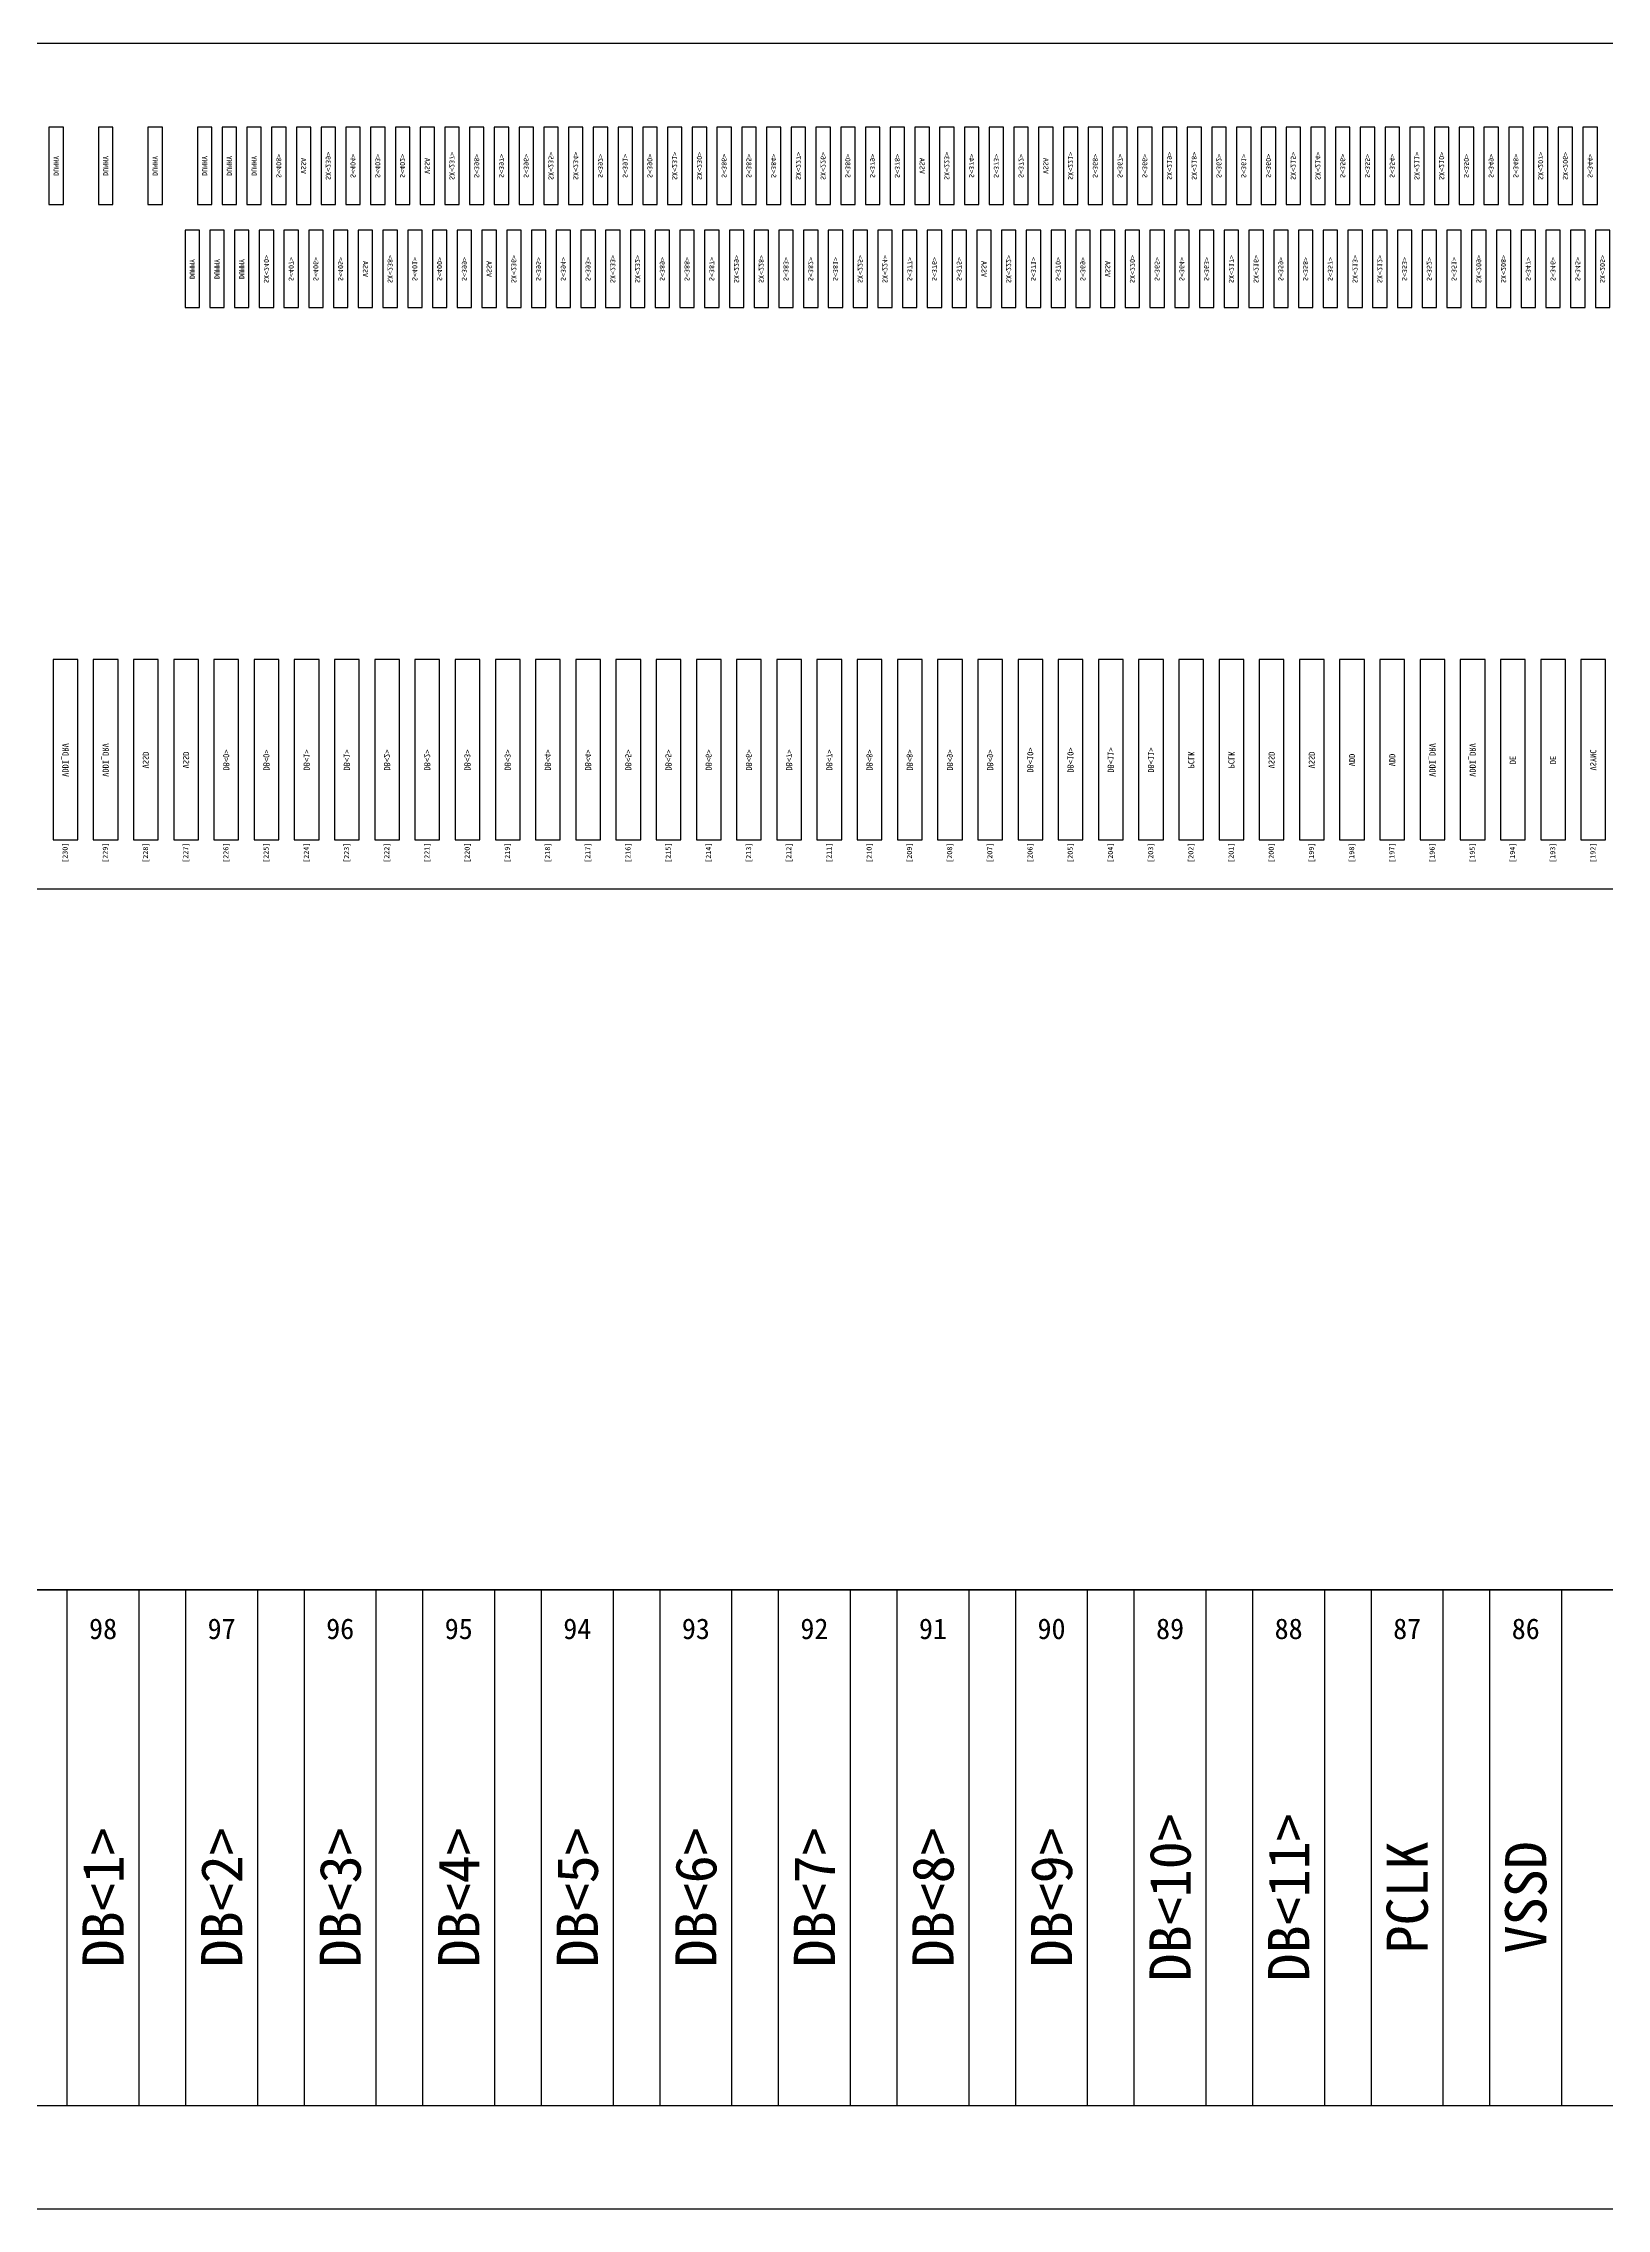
# Model space of a CAD drawing. Header units: millimetres. Extents: x 7349 to 7879, y -734 to -358.
# Drawn here: x 7454.141 to 7455.657, y -525.981 to -523.881 of the extents above; entities that cross this region are included whole.
import ezdxf
from ezdxf.enums import TextEntityAlignment as Align

# ---------------------------------------------------------------- set-up
doc = ezdxf.new("R2010")
doc.units = ezdxf.units.MM
doc.layers.add('FPC', color=42, linetype='Continuous')
doc.layers.add('标 注', color=3, linetype='Continuous')

# ---------------------------------------------------------------- blocks, each defined once
blk = doc.blocks.new('LCD')
at = {"color": 6}
blk.add_line((7370.5424, -538.5852), (7424.3824, -538.5852), dxfattribs=at)
for points in [[(7384.9624, -537.3052), (7409.9624, -537.3052), (7409.9624, -536.4852), (7384.9624, -536.4852)], [(7400.9174, -536.6415), (7400.9314, -536.6415), (7400.9314, -536.5665), (7400.9174, -536.5665)], [(7400.9174, -536.6415), (7400.9314, -536.6415), (7400.9314, -536.5665), (7400.9174, -536.5665)], [(7400.9654, -536.6415), (7400.9794, -536.6415), (7400.9794, -536.5665), (7400.9654, -536.5665)], [(7400.9654, -536.6415), (7400.9794, -536.6415), (7400.9794, -536.5665), (7400.9654, -536.5665)], [(7401.0134, -536.6415), (7401.0274, -536.6415), (7401.0274, -536.5665), (7401.0134, -536.5665)], [(7401.0134, -536.6415), (7401.0274, -536.6415), (7401.0274, -536.5665), (7401.0134, -536.5665)], [(7401.0614, -536.6415), (7401.0754, -536.6415), (7401.0754, -536.5665), (7401.0614, -536.5665)], [(7401.0614, -536.6415), (7401.0754, -536.6415), (7401.0754, -536.5665), (7401.0614, -536.5665)], [(7401.0854, -536.6415), (7401.0994, -536.6415), (7401.0994, -536.5665), (7401.0854, -536.5665)], [(7401.0854, -536.6415), (7401.0994, -536.6415), (7401.0994, -536.5665), (7401.0854, -536.5665)], [(7401.1094, -536.6415), (7401.1234, -536.6415), (7401.1234, -536.5665), (7401.1094, -536.5665)], [(7401.1094, -536.6415), (7401.1234, -536.6415), (7401.1234, -536.5665), (7401.1094, -536.5665)], [(7401.1334, -536.6415), (7401.1474, -536.6415), (7401.1474, -536.5665), (7401.1334, -536.5665)], [(7401.1334, -536.6415), (7401.1474, -536.6415), (7401.1474, -536.5665), (7401.1334, -536.5665)], [(7401.1574, -536.6415), (7401.1714, -536.6415), (7401.1714, -536.5665), (7401.1574, -536.5665)], [(7401.1574, -536.6415), (7401.1714, -536.6415), (7401.1714, -536.5665), (7401.1574, -536.5665)], [(7401.1814, -536.6415), (7401.1954, -536.6415), (7401.1954, -536.5665), (7401.1814, -536.5665)], [(7401.1814, -536.6415), (7401.1954, -536.6415), (7401.1954, -536.5665), (7401.1814, -536.5665)], [(7401.2054, -536.6415), (7401.2194, -536.6415), (7401.2194, -536.5665), (7401.2054, -536.5665)], [(7401.2054, -536.6415), (7401.2194, -536.6415), (7401.2194, -536.5665), (7401.2054, -536.5665)], [(7401.2294, -536.6415), (7401.2434, -536.6415), (7401.2434, -536.5665), (7401.2294, -536.5665)], [(7401.2294, -536.6415), (7401.2434, -536.6415), (7401.2434, -536.5665), (7401.2294, -536.5665)], [(7401.2534, -536.6415), (7401.2674, -536.6415), (7401.2674, -536.5665), (7401.2534, -536.5665)], [(7401.2534, -536.6415), (7401.2674, -536.6415), (7401.2674, -536.5665), (7401.2534, -536.5665)], [(7401.2774, -536.6415), (7401.2914, -536.6415), (7401.2914, -536.5665), (7401.2774, -536.5665)], [(7401.2774, -536.6415), (7401.2914, -536.6415), (7401.2914, -536.5665), (7401.2774, -536.5665)], [(7401.3014, -536.6415), (7401.3154, -536.6415), (7401.3154, -536.5665), (7401.3014, -536.5665)], [(7401.3014, -536.6415), (7401.3154, -536.6415), (7401.3154, -536.5665), (7401.3014, -536.5665)], [(7401.3254, -536.6415), (7401.3394, -536.6415), (7401.3394, -536.5665), (7401.3254, -536.5665)], [(7401.3254, -536.6415), (7401.3394, -536.6415), (7401.3394, -536.5665), (7401.3254, -536.5665)], [(7401.3494, -536.6415), (7401.3634, -536.6415), (7401.3634, -536.5665), (7401.3494, -536.5665)], [(7401.3494, -536.6415), (7401.3634, -536.6415), (7401.3634, -536.5665), (7401.3494, -536.5665)], [(7401.3734, -536.6415), (7401.3874, -536.6415), (7401.3874, -536.5665), (7401.3734, -536.5665)], [(7401.3734, -536.6415), (7401.3874, -536.6415), (7401.3874, -536.5665), (7401.3734, -536.5665)], [(7401.3974, -536.6415), (7401.4114, -536.6415), (7401.4114, -536.5665), (7401.3974, -536.5665)], [(7401.3974, -536.6415), (7401.4114, -536.6415), (7401.4114, -536.5665), (7401.3974, -536.5665)], [(7401.4214, -536.6415), (7401.4354, -536.6415), (7401.4354, -536.5665), (7401.4214, -536.5665)], [(7401.4214, -536.6415), (7401.4354, -536.6415), (7401.4354, -536.5665), (7401.4214, -536.5665)], [(7401.4454, -536.6415), (7401.4594, -536.6415), (7401.4594, -536.5665), (7401.4454, -536.5665)], [(7401.4454, -536.6415), (7401.4594, -536.6415), (7401.4594, -536.5665), (7401.4454, -536.5665)], [(7401.4694, -536.6415), (7401.4834, -536.6415), (7401.4834, -536.5665), (7401.4694, -536.5665)], [(7401.4694, -536.6415), (7401.4834, -536.6415), (7401.4834, -536.5665), (7401.4694, -536.5665)], [(7401.4934, -536.6415), (7401.5074, -536.6415), (7401.5074, -536.5665), (7401.4934, -536.5665)], [(7401.4934, -536.6415), (7401.5074, -536.6415), (7401.5074, -536.5665), (7401.4934, -536.5665)], [(7401.5174, -536.6415), (7401.5314, -536.6415), (7401.5314, -536.5665), (7401.5174, -536.5665)], [(7401.5174, -536.6415), (7401.5314, -536.6415), (7401.5314, -536.5665), (7401.5174, -536.5665)], [(7401.5414, -536.6415), (7401.5554, -536.6415), (7401.5554, -536.5665), (7401.5414, -536.5665)], [(7401.5414, -536.6415), (7401.5554, -536.6415), (7401.5554, -536.5665), (7401.5414, -536.5665)], [(7401.5654, -536.6415), (7401.5794, -536.6415), (7401.5794, -536.5665), (7401.5654, -536.5665)], [(7401.5654, -536.6415), (7401.5794, -536.6415), (7401.5794, -536.5665), (7401.5654, -536.5665)], [(7401.5894, -536.6415), (7401.6034, -536.6415), (7401.6034, -536.5665), (7401.5894, -536.5665)], [(7401.5894, -536.6415), (7401.6034, -536.6415), (7401.6034, -536.5665), (7401.5894, -536.5665)], [(7401.6134, -536.6415), (7401.6274, -536.6415), (7401.6274, -536.5665), (7401.6134, -536.5665)], [(7401.6134, -536.6415), (7401.6274, -536.6415), (7401.6274, -536.5665), (7401.6134, -536.5665)], [(7401.6374, -536.6415), (7401.6514, -536.6415), (7401.6514, -536.5665), (7401.6374, -536.5665)], [(7401.6374, -536.6415), (7401.6514, -536.6415), (7401.6514, -536.5665), (7401.6374, -536.5665)], [(7401.6614, -536.6415), (7401.6754, -536.6415), (7401.6754, -536.5665), (7401.6614, -536.5665)], [(7401.6614, -536.6415), (7401.6754, -536.6415), (7401.6754, -536.5665), (7401.6614, -536.5665)], [(7401.6854, -536.6415), (7401.6994, -536.6415), (7401.6994, -536.5665), (7401.6854, -536.5665)], [(7401.6854, -536.6415), (7401.6994, -536.6415), (7401.6994, -536.5665), (7401.6854, -536.5665)], [(7401.7094, -536.6415), (7401.7234, -536.6415), (7401.7234, -536.5665), (7401.7094, -536.5665)], [(7401.7094, -536.6415), (7401.7234, -536.6415), (7401.7234, -536.5665), (7401.7094, -536.5665)], [(7401.7334, -536.6415), (7401.7474, -536.6415), (7401.7474, -536.5665), (7401.7334, -536.5665)], [(7401.7334, -536.6415), (7401.7474, -536.6415), (7401.7474, -536.5665), (7401.7334, -536.5665)], [(7401.7574, -536.6415), (7401.7714, -536.6415), (7401.7714, -536.5665), (7401.7574, -536.5665)], [(7401.7574, -536.6415), (7401.7714, -536.6415), (7401.7714, -536.5665), (7401.7574, -536.5665)], [(7401.7814, -536.6415), (7401.7954, -536.6415), (7401.7954, -536.5665), (7401.7814, -536.5665)], [(7401.7814, -536.6415), (7401.7954, -536.6415), (7401.7954, -536.5665), (7401.7814, -536.5665)], [(7401.8054, -536.6415), (7401.8194, -536.6415), (7401.8194, -536.5665), (7401.8054, -536.5665)], [(7401.8054, -536.6415), (7401.8194, -536.6415), (7401.8194, -536.5665), (7401.8054, -536.5665)], [(7401.8294, -536.6415), (7401.8434, -536.6415), (7401.8434, -536.5665), (7401.8294, -536.5665)], [(7401.8294, -536.6415), (7401.8434, -536.6415), (7401.8434, -536.5665), (7401.8294, -536.5665)], [(7401.8534, -536.6415), (7401.8674, -536.6415), (7401.8674, -536.5665), (7401.8534, -536.5665)], [(7401.8534, -536.6415), (7401.8674, -536.6415), (7401.8674, -536.5665), (7401.8534, -536.5665)], [(7401.8774, -536.6415), (7401.8914, -536.6415), (7401.8914, -536.5665), (7401.8774, -536.5665)], [(7401.8774, -536.6415), (7401.8914, -536.6415), (7401.8914, -536.5665), (7401.8774, -536.5665)], [(7401.9014, -536.6415), (7401.9154, -536.6415), (7401.9154, -536.5665), (7401.9014, -536.5665)], [(7401.9014, -536.6415), (7401.9154, -536.6415), (7401.9154, -536.5665), (7401.9014, -536.5665)], [(7401.9254, -536.6415), (7401.9394, -536.6415), (7401.9394, -536.5665), (7401.9254, -536.5665)], [(7401.9254, -536.6415), (7401.9394, -536.6415), (7401.9394, -536.5665), (7401.9254, -536.5665)], [(7401.9494, -536.6415), (7401.9634, -536.6415), (7401.9634, -536.5665), (7401.9494, -536.5665)], [(7401.9494, -536.6415), (7401.9634, -536.6415), (7401.9634, -536.5665), (7401.9494, -536.5665)], [(7401.9734, -536.6415), (7401.9874, -536.6415), (7401.9874, -536.5665), (7401.9734, -536.5665)], [(7401.9734, -536.6415), (7401.9874, -536.6415), (7401.9874, -536.5665), (7401.9734, -536.5665)], [(7401.9974, -536.6415), (7402.0114, -536.6415), (7402.0114, -536.5665), (7401.9974, -536.5665)], [(7401.9974, -536.6415), (7402.0114, -536.6415), (7402.0114, -536.5665), (7401.9974, -536.5665)], [(7402.0214, -536.6415), (7402.0354, -536.6415), (7402.0354, -536.5665), (7402.0214, -536.5665)], [(7402.0214, -536.6415), (7402.0354, -536.6415), (7402.0354, -536.5665), (7402.0214, -536.5665)], [(7402.0454, -536.6415), (7402.0594, -536.6415), (7402.0594, -536.5665), (7402.0454, -536.5665)], [(7402.0454, -536.6415), (7402.0594, -536.6415), (7402.0594, -536.5665), (7402.0454, -536.5665)], [(7402.0694, -536.6415), (7402.0834, -536.6415), (7402.0834, -536.5665), (7402.0694, -536.5665)], [(7402.0694, -536.6415), (7402.0834, -536.6415), (7402.0834, -536.5665), (7402.0694, -536.5665)], [(7402.0934, -536.6415), (7402.1074, -536.6415), (7402.1074, -536.5665), (7402.0934, -536.5665)], [(7402.0934, -536.6415), (7402.1074, -536.6415), (7402.1074, -536.5665), (7402.0934, -536.5665)], [(7402.1174, -536.6415), (7402.1314, -536.6415), (7402.1314, -536.5665), (7402.1174, -536.5665)], [(7402.1174, -536.6415), (7402.1314, -536.6415), (7402.1314, -536.5665), (7402.1174, -536.5665)], [(7402.1414, -536.6415), (7402.1554, -536.6415), (7402.1554, -536.5665), (7402.1414, -536.5665)], [(7402.1414, -536.6415), (7402.1554, -536.6415), (7402.1554, -536.5665), (7402.1414, -536.5665)], [(7402.1654, -536.6415), (7402.1794, -536.6415), (7402.1794, -536.5665), (7402.1654, -536.5665)], [(7402.1654, -536.6415), (7402.1794, -536.6415), (7402.1794, -536.5665), (7402.1654, -536.5665)], [(7402.1894, -536.6415), (7402.2034, -536.6415), (7402.2034, -536.5665), (7402.1894, -536.5665)], [(7402.1894, -536.6415), (7402.2034, -536.6415), (7402.2034, -536.5665), (7402.1894, -536.5665)], [(7402.2134, -536.6415), (7402.2274, -536.6415), (7402.2274, -536.5665), (7402.2134, -536.5665)], [(7402.2134, -536.6415), (7402.2274, -536.6415), (7402.2274, -536.5665), (7402.2134, -536.5665)], [(7402.2374, -536.6415), (7402.2514, -536.6415), (7402.2514, -536.5665), (7402.2374, -536.5665)], [(7402.2374, -536.6415), (7402.2514, -536.6415), (7402.2514, -536.5665), (7402.2374, -536.5665)], [(7402.2614, -536.6415), (7402.2754, -536.6415), (7402.2754, -536.5665), (7402.2614, -536.5665)], [(7402.2614, -536.6415), (7402.2754, -536.6415), (7402.2754, -536.5665), (7402.2614, -536.5665)], [(7402.2854, -536.6415), (7402.2994, -536.6415), (7402.2994, -536.5665), (7402.2854, -536.5665)], [(7402.2854, -536.6415), (7402.2994, -536.6415), (7402.2994, -536.5665), (7402.2854, -536.5665)], [(7402.3094, -536.6415), (7402.3234, -536.6415), (7402.3234, -536.5665), (7402.3094, -536.5665)], [(7402.3094, -536.6415), (7402.3234, -536.6415), (7402.3234, -536.5665), (7402.3094, -536.5665)], [(7402.3334, -536.6415), (7402.3474, -536.6415), (7402.3474, -536.5665), (7402.3334, -536.5665)], [(7402.3334, -536.6415), (7402.3474, -536.6415), (7402.3474, -536.5665), (7402.3334, -536.5665)], [(7402.3574, -536.6415), (7402.3714, -536.6415), (7402.3714, -536.5665), (7402.3574, -536.5665)], [(7402.3574, -536.6415), (7402.3714, -536.6415), (7402.3714, -536.5665), (7402.3574, -536.5665)], [(7402.3814, -536.6415), (7402.3954, -536.6415), (7402.3954, -536.5665), (7402.3814, -536.5665)], [(7402.3814, -536.6415), (7402.3954, -536.6415), (7402.3954, -536.5665), (7402.3814, -536.5665)], [(7402.4054, -536.6415), (7402.4194, -536.6415), (7402.4194, -536.5665), (7402.4054, -536.5665)], [(7402.4054, -536.6415), (7402.4194, -536.6415), (7402.4194, -536.5665), (7402.4054, -536.5665)], [(7401.0494, -536.7415), (7401.0634, -536.7415), (7401.0634, -536.6665), (7401.0494, -536.6665)], [(7401.0494, -536.7415), (7401.0634, -536.7415), (7401.0634, -536.6665), (7401.0494, -536.6665)], [(7401.0734, -536.7415), (7401.0874, -536.7415), (7401.0874, -536.6665), (7401.0734, -536.6665)], [(7401.0734, -536.7415), (7401.0874, -536.7415), (7401.0874, -536.6665), (7401.0734, -536.6665)], [(7401.0974, -536.7415), (7401.1114, -536.7415), (7401.1114, -536.6665), (7401.0974, -536.6665)], [(7401.0974, -536.7415), (7401.1114, -536.7415), (7401.1114, -536.6665), (7401.0974, -536.6665)], [(7401.1214, -536.7415), (7401.1354, -536.7415), (7401.1354, -536.6665), (7401.1214, -536.6665)], [(7401.1214, -536.7415), (7401.1354, -536.7415), (7401.1354, -536.6665), (7401.1214, -536.6665)], [(7401.1454, -536.7415), (7401.1594, -536.7415), (7401.1594, -536.6665), (7401.1454, -536.6665)], [(7401.1454, -536.7415), (7401.1594, -536.7415), (7401.1594, -536.6665), (7401.1454, -536.6665)], [(7401.1694, -536.7415), (7401.1834, -536.7415), (7401.1834, -536.6665), (7401.1694, -536.6665)], [(7401.1694, -536.7415), (7401.1834, -536.7415), (7401.1834, -536.6665), (7401.1694, -536.6665)], [(7401.1934, -536.7415), (7401.2074, -536.7415), (7401.2074, -536.6665), (7401.1934, -536.6665)], [(7401.1934, -536.7415), (7401.2074, -536.7415), (7401.2074, -536.6665), (7401.1934, -536.6665)], [(7401.2174, -536.7415), (7401.2314, -536.7415), (7401.2314, -536.6665), (7401.2174, -536.6665)], [(7401.2174, -536.7415), (7401.2314, -536.7415), (7401.2314, -536.6665), (7401.2174, -536.6665)], [(7401.2414, -536.7415), (7401.2554, -536.7415), (7401.2554, -536.6665), (7401.2414, -536.6665)], [(7401.2414, -536.7415), (7401.2554, -536.7415), (7401.2554, -536.6665), (7401.2414, -536.6665)], [(7401.2654, -536.7415), (7401.2794, -536.7415), (7401.2794, -536.6665), (7401.2654, -536.6665)], [(7401.2654, -536.7415), (7401.2794, -536.7415), (7401.2794, -536.6665), (7401.2654, -536.6665)], [(7401.2894, -536.7415), (7401.3034, -536.7415), (7401.3034, -536.6665), (7401.2894, -536.6665)], [(7401.2894, -536.7415), (7401.3034, -536.7415), (7401.3034, -536.6665), (7401.2894, -536.6665)], [(7401.3134, -536.7415), (7401.3274, -536.7415), (7401.3274, -536.6665), (7401.3134, -536.6665)], [(7401.3134, -536.7415), (7401.3274, -536.7415), (7401.3274, -536.6665), (7401.3134, -536.6665)], [(7401.3374, -536.7415), (7401.3514, -536.7415), (7401.3514, -536.6665), (7401.3374, -536.6665)], [(7401.3374, -536.7415), (7401.3514, -536.7415), (7401.3514, -536.6665), (7401.3374, -536.6665)], [(7401.3614, -536.7415), (7401.3754, -536.7415), (7401.3754, -536.6665), (7401.3614, -536.6665)], [(7401.3614, -536.7415), (7401.3754, -536.7415), (7401.3754, -536.6665), (7401.3614, -536.6665)], [(7401.3854, -536.7415), (7401.3994, -536.7415), (7401.3994, -536.6665), (7401.3854, -536.6665)], [(7401.3854, -536.7415), (7401.3994, -536.7415), (7401.3994, -536.6665), (7401.3854, -536.6665)], [(7401.4094, -536.7415), (7401.4234, -536.7415), (7401.4234, -536.6665), (7401.4094, -536.6665)], [(7401.4094, -536.7415), (7401.4234, -536.7415), (7401.4234, -536.6665), (7401.4094, -536.6665)], [(7401.4334, -536.7415), (7401.4474, -536.7415), (7401.4474, -536.6665), (7401.4334, -536.6665)], [(7401.4334, -536.7415), (7401.4474, -536.7415), (7401.4474, -536.6665), (7401.4334, -536.6665)], [(7401.4574, -536.7415), (7401.4714, -536.7415), (7401.4714, -536.6665), (7401.4574, -536.6665)], [(7401.4574, -536.7415), (7401.4714, -536.7415), (7401.4714, -536.6665), (7401.4574, -536.6665)], [(7401.4814, -536.7415), (7401.4954, -536.7415), (7401.4954, -536.6665), (7401.4814, -536.6665)], [(7401.4814, -536.7415), (7401.4954, -536.7415), (7401.4954, -536.6665), (7401.4814, -536.6665)], [(7401.5054, -536.7415), (7401.5194, -536.7415), (7401.5194, -536.6665), (7401.5054, -536.6665)], [(7401.5054, -536.7415), (7401.5194, -536.7415), (7401.5194, -536.6665), (7401.5054, -536.6665)], [(7401.5294, -536.7415), (7401.5434, -536.7415), (7401.5434, -536.6665), (7401.5294, -536.6665)], [(7401.5294, -536.7415), (7401.5434, -536.7415), (7401.5434, -536.6665), (7401.5294, -536.6665)], [(7401.5534, -536.7415), (7401.5674, -536.7415), (7401.5674, -536.6665), (7401.5534, -536.6665)], [(7401.5534, -536.7415), (7401.5674, -536.7415), (7401.5674, -536.6665), (7401.5534, -536.6665)], [(7401.5774, -536.7415), (7401.5914, -536.7415), (7401.5914, -536.6665), (7401.5774, -536.6665)], [(7401.5774, -536.7415), (7401.5914, -536.7415), (7401.5914, -536.6665), (7401.5774, -536.6665)], [(7401.6014, -536.7415), (7401.6154, -536.7415), (7401.6154, -536.6665), (7401.6014, -536.6665)], [(7401.6014, -536.7415), (7401.6154, -536.7415), (7401.6154, -536.6665), (7401.6014, -536.6665)], [(7401.6254, -536.7415), (7401.6394, -536.7415), (7401.6394, -536.6665), (7401.6254, -536.6665)], [(7401.6254, -536.7415), (7401.6394, -536.7415), (7401.6394, -536.6665), (7401.6254, -536.6665)], [(7401.6494, -536.7415), (7401.6634, -536.7415), (7401.6634, -536.6665), (7401.6494, -536.6665)], [(7401.6494, -536.7415), (7401.6634, -536.7415), (7401.6634, -536.6665), (7401.6494, -536.6665)], [(7401.6734, -536.7415), (7401.6874, -536.7415), (7401.6874, -536.6665), (7401.6734, -536.6665)], [(7401.6734, -536.7415), (7401.6874, -536.7415), (7401.6874, -536.6665), (7401.6734, -536.6665)], [(7401.6974, -536.7415), (7401.7114, -536.7415), (7401.7114, -536.6665), (7401.6974, -536.6665)], [(7401.6974, -536.7415), (7401.7114, -536.7415), (7401.7114, -536.6665), (7401.6974, -536.6665)], [(7401.7214, -536.7415), (7401.7354, -536.7415), (7401.7354, -536.6665), (7401.7214, -536.6665)], [(7401.7214, -536.7415), (7401.7354, -536.7415), (7401.7354, -536.6665), (7401.7214, -536.6665)], [(7401.7454, -536.7415), (7401.7594, -536.7415), (7401.7594, -536.6665), (7401.7454, -536.6665)], [(7401.7454, -536.7415), (7401.7594, -536.7415), (7401.7594, -536.6665), (7401.7454, -536.6665)], [(7401.7694, -536.7415), (7401.7834, -536.7415), (7401.7834, -536.6665), (7401.7694, -536.6665)], [(7401.7694, -536.7415), (7401.7834, -536.7415), (7401.7834, -536.6665), (7401.7694, -536.6665)], [(7401.7934, -536.7415), (7401.8074, -536.7415), (7401.8074, -536.6665), (7401.7934, -536.6665)], [(7401.7934, -536.7415), (7401.8074, -536.7415), (7401.8074, -536.6665), (7401.7934, -536.6665)], [(7401.8174, -536.7415), (7401.8314, -536.7415), (7401.8314, -536.6665), (7401.8174, -536.6665)], [(7401.8174, -536.7415), (7401.8314, -536.7415), (7401.8314, -536.6665), (7401.8174, -536.6665)], [(7401.8414, -536.7415), (7401.8554, -536.7415), (7401.8554, -536.6665), (7401.8414, -536.6665)], [(7401.8414, -536.7415), (7401.8554, -536.7415), (7401.8554, -536.6665), (7401.8414, -536.6665)], [(7401.8654, -536.7415), (7401.8794, -536.7415), (7401.8794, -536.6665), (7401.8654, -536.6665)], [(7401.8654, -536.7415), (7401.8794, -536.7415), (7401.8794, -536.6665), (7401.8654, -536.6665)], [(7401.8894, -536.7415), (7401.9034, -536.7415), (7401.9034, -536.6665), (7401.8894, -536.6665)], [(7401.8894, -536.7415), (7401.9034, -536.7415), (7401.9034, -536.6665), (7401.8894, -536.6665)], [(7401.9134, -536.7415), (7401.9274, -536.7415), (7401.9274, -536.6665), (7401.9134, -536.6665)], [(7401.9134, -536.7415), (7401.9274, -536.7415), (7401.9274, -536.6665), (7401.9134, -536.6665)], [(7401.9374, -536.7415), (7401.9514, -536.7415), (7401.9514, -536.6665), (7401.9374, -536.6665)], [(7401.9374, -536.7415), (7401.9514, -536.7415), (7401.9514, -536.6665), (7401.9374, -536.6665)], [(7401.9614, -536.7415), (7401.9754, -536.7415), (7401.9754, -536.6665), (7401.9614, -536.6665)], [(7401.9614, -536.7415), (7401.9754, -536.7415), (7401.9754, -536.6665), (7401.9614, -536.6665)], [(7401.9854, -536.7415), (7401.9994, -536.7415), (7401.9994, -536.6665), (7401.9854, -536.6665)], [(7401.9854, -536.7415), (7401.9994, -536.7415), (7401.9994, -536.6665), (7401.9854, -536.6665)], [(7402.0094, -536.7415), (7402.0234, -536.7415), (7402.0234, -536.6665), (7402.0094, -536.6665)], [(7402.0094, -536.7415), (7402.0234, -536.7415), (7402.0234, -536.6665), (7402.0094, -536.6665)], [(7402.0334, -536.7415), (7402.0474, -536.7415), (7402.0474, -536.6665), (7402.0334, -536.6665)], [(7402.0334, -536.7415), (7402.0474, -536.7415), (7402.0474, -536.6665), (7402.0334, -536.6665)], [(7402.0574, -536.7415), (7402.0714, -536.7415), (7402.0714, -536.6665), (7402.0574, -536.6665)], [(7402.0574, -536.7415), (7402.0714, -536.7415), (7402.0714, -536.6665), (7402.0574, -536.6665)], [(7402.0814, -536.7415), (7402.0954, -536.7415), (7402.0954, -536.6665), (7402.0814, -536.6665)], [(7402.0814, -536.7415), (7402.0954, -536.7415), (7402.0954, -536.6665), (7402.0814, -536.6665)], [(7402.1054, -536.7415), (7402.1194, -536.7415), (7402.1194, -536.6665), (7402.1054, -536.6665)], [(7402.1054, -536.7415), (7402.1194, -536.7415), (7402.1194, -536.6665), (7402.1054, -536.6665)], [(7402.1294, -536.7415), (7402.1434, -536.7415), (7402.1434, -536.6665), (7402.1294, -536.6665)], [(7402.1294, -536.7415), (7402.1434, -536.7415), (7402.1434, -536.6665), (7402.1294, -536.6665)], [(7402.1534, -536.7415), (7402.1674, -536.7415), (7402.1674, -536.6665), (7402.1534, -536.6665)], [(7402.1534, -536.7415), (7402.1674, -536.7415), (7402.1674, -536.6665), (7402.1534, -536.6665)], [(7402.1774, -536.7415), (7402.1914, -536.7415), (7402.1914, -536.6665), (7402.1774, -536.6665)], [(7402.1774, -536.7415), (7402.1914, -536.7415), (7402.1914, -536.6665), (7402.1774, -536.6665)], [(7402.2014, -536.7415), (7402.2154, -536.7415), (7402.2154, -536.6665), (7402.2014, -536.6665)], [(7402.2014, -536.7415), (7402.2154, -536.7415), (7402.2154, -536.6665), (7402.2014, -536.6665)], [(7402.2254, -536.7415), (7402.2394, -536.7415), (7402.2394, -536.6665), (7402.2254, -536.6665)], [(7402.2254, -536.7415), (7402.2394, -536.7415), (7402.2394, -536.6665), (7402.2254, -536.6665)], [(7402.2494, -536.7415), (7402.2634, -536.7415), (7402.2634, -536.6665), (7402.2494, -536.6665)], [(7402.2494, -536.7415), (7402.2634, -536.7415), (7402.2634, -536.6665), (7402.2494, -536.6665)], [(7402.2734, -536.7415), (7402.2874, -536.7415), (7402.2874, -536.6665), (7402.2734, -536.6665)], [(7402.2734, -536.7415), (7402.2874, -536.7415), (7402.2874, -536.6665), (7402.2734, -536.6665)], [(7402.2974, -536.7415), (7402.3114, -536.7415), (7402.3114, -536.6665), (7402.2974, -536.6665)], [(7402.2974, -536.7415), (7402.3114, -536.7415), (7402.3114, -536.6665), (7402.2974, -536.6665)], [(7402.3214, -536.7415), (7402.3354, -536.7415), (7402.3354, -536.6665), (7402.3214, -536.6665)], [(7402.3214, -536.7415), (7402.3354, -536.7415), (7402.3354, -536.6665), (7402.3214, -536.6665)], [(7402.3454, -536.7415), (7402.3594, -536.7415), (7402.3594, -536.6665), (7402.3454, -536.6665)], [(7402.3454, -536.7415), (7402.3594, -536.7415), (7402.3594, -536.6665), (7402.3454, -536.6665)], [(7402.3694, -536.7415), (7402.3834, -536.7415), (7402.3834, -536.6665), (7402.3694, -536.6665)], [(7402.3694, -536.7415), (7402.3834, -536.7415), (7402.3834, -536.6665), (7402.3694, -536.6665)], [(7402.3934, -536.7415), (7402.4074, -536.7415), (7402.4074, -536.6665), (7402.3934, -536.6665)], [(7402.3934, -536.7415), (7402.4074, -536.7415), (7402.4074, -536.6665), (7402.3934, -536.6665)], [(7402.4174, -536.7415), (7402.4314, -536.7415), (7402.4314, -536.6665), (7402.4174, -536.6665)], [(7402.4174, -536.7415), (7402.4314, -536.7415), (7402.4314, -536.6665), (7402.4174, -536.6665)], [(7400.9214, -537.2577), (7400.9454, -537.2577), (7400.9454, -537.0827), (7400.9214, -537.0827)], [(7400.9214, -537.2577), (7400.9454, -537.2577), (7400.9454, -537.0827), (7400.9214, -537.0827)], [(7400.9604, -537.2577), (7400.9844, -537.2577), (7400.9844, -537.0827), (7400.9604, -537.0827)], [(7400.9604, -537.2577), (7400.9844, -537.2577), (7400.9844, -537.0827), (7400.9604, -537.0827)], [(7400.9994, -537.2577), (7401.0234, -537.2577), (7401.0234, -537.0827), (7400.9994, -537.0827)], [(7400.9994, -537.2577), (7401.0234, -537.2577), (7401.0234, -537.0827), (7400.9994, -537.0827)], [(7401.0384, -537.2577), (7401.0624, -537.2577), (7401.0624, -537.0827), (7401.0384, -537.0827)], [(7401.0384, -537.2577), (7401.0624, -537.2577), (7401.0624, -537.0827), (7401.0384, -537.0827)], [(7401.0774, -537.2577), (7401.1014, -537.2577), (7401.1014, -537.0827), (7401.0774, -537.0827)], [(7401.0774, -537.2577), (7401.1014, -537.2577), (7401.1014, -537.0827), (7401.0774, -537.0827)], [(7401.1164, -537.2577), (7401.1404, -537.2577), (7401.1404, -537.0827), (7401.1164, -537.0827)], [(7401.1164, -537.2577), (7401.1404, -537.2577), (7401.1404, -537.0827), (7401.1164, -537.0827)], [(7401.1554, -537.2577), (7401.1794, -537.2577), (7401.1794, -537.0827), (7401.1554, -537.0827)], [(7401.1554, -537.2577), (7401.1794, -537.2577), (7401.1794, -537.0827), (7401.1554, -537.0827)], [(7401.1944, -537.2577), (7401.2184, -537.2577), (7401.2184, -537.0827), (7401.1944, -537.0827)], [(7401.1944, -537.2577), (7401.2184, -537.2577), (7401.2184, -537.0827), (7401.1944, -537.0827)], [(7401.2334, -537.2577), (7401.2574, -537.2577), (7401.2574, -537.0827), (7401.2334, -537.0827)], [(7401.2334, -537.2577), (7401.2574, -537.2577), (7401.2574, -537.0827), (7401.2334, -537.0827)], [(7401.2724, -537.2577), (7401.2964, -537.2577), (7401.2964, -537.0827), (7401.2724, -537.0827)], [(7401.2724, -537.2577), (7401.2964, -537.2577), (7401.2964, -537.0827), (7401.2724, -537.0827)], [(7401.3114, -537.2577), (7401.3354, -537.2577), (7401.3354, -537.0827), (7401.3114, -537.0827)], [(7401.3114, -537.2577), (7401.3354, -537.2577), (7401.3354, -537.0827), (7401.3114, -537.0827)], [(7401.3504, -537.2577), (7401.3744, -537.2577), (7401.3744, -537.0827), (7401.3504, -537.0827)], [(7401.3504, -537.2577), (7401.3744, -537.2577), (7401.3744, -537.0827), (7401.3504, -537.0827)], [(7401.3894, -537.2577), (7401.4134, -537.2577), (7401.4134, -537.0827), (7401.3894, -537.0827)], [(7401.3894, -537.2577), (7401.4134, -537.2577), (7401.4134, -537.0827), (7401.3894, -537.0827)], [(7401.4284, -537.2577), (7401.4524, -537.2577), (7401.4524, -537.0827), (7401.4284, -537.0827)], [(7401.4284, -537.2577), (7401.4524, -537.2577), (7401.4524, -537.0827), (7401.4284, -537.0827)], [(7401.4674, -537.2577), (7401.4914, -537.2577), (7401.4914, -537.0827), (7401.4674, -537.0827)], [(7401.4674, -537.2577), (7401.4914, -537.2577), (7401.4914, -537.0827), (7401.4674, -537.0827)], [(7401.5064, -537.2577), (7401.5304, -537.2577), (7401.5304, -537.0827), (7401.5064, -537.0827)], [(7401.5064, -537.2577), (7401.5304, -537.2577), (7401.5304, -537.0827), (7401.5064, -537.0827)], [(7401.5454, -537.2577), (7401.5694, -537.2577), (7401.5694, -537.0827), (7401.5454, -537.0827)], [(7401.5454, -537.2577), (7401.5694, -537.2577), (7401.5694, -537.0827), (7401.5454, -537.0827)], [(7401.5844, -537.2577), (7401.6084, -537.2577), (7401.6084, -537.0827), (7401.5844, -537.0827)], [(7401.5844, -537.2577), (7401.6084, -537.2577), (7401.6084, -537.0827), (7401.5844, -537.0827)], [(7401.6234, -537.2577), (7401.6474, -537.2577), (7401.6474, -537.0827), (7401.6234, -537.0827)], [(7401.6234, -537.2577), (7401.6474, -537.2577), (7401.6474, -537.0827), (7401.6234, -537.0827)], [(7401.6624, -537.2577), (7401.6864, -537.2577), (7401.6864, -537.0827), (7401.6624, -537.0827)], [(7401.6624, -537.2577), (7401.6864, -537.2577), (7401.6864, -537.0827), (7401.6624, -537.0827)], [(7401.7014, -537.2577), (7401.7254, -537.2577), (7401.7254, -537.0827), (7401.7014, -537.0827)], [(7401.7014, -537.2577), (7401.7254, -537.2577), (7401.7254, -537.0827), (7401.7014, -537.0827)], [(7401.7404, -537.2577), (7401.7644, -537.2577), (7401.7644, -537.0827), (7401.7404, -537.0827)], [(7401.7404, -537.2577), (7401.7644, -537.2577), (7401.7644, -537.0827), (7401.7404, -537.0827)], [(7401.7794, -537.2577), (7401.8034, -537.2577), (7401.8034, -537.0827), (7401.7794, -537.0827)], [(7401.7794, -537.2577), (7401.8034, -537.2577), (7401.8034, -537.0827), (7401.7794, -537.0827)], [(7401.8184, -537.2577), (7401.8424, -537.2577), (7401.8424, -537.0827), (7401.8184, -537.0827)], [(7401.8184, -537.2577), (7401.8424, -537.2577), (7401.8424, -537.0827), (7401.8184, -537.0827)], [(7401.8574, -537.2577), (7401.8814, -537.2577), (7401.8814, -537.0827), (7401.8574, -537.0827)], [(7401.8574, -537.2577), (7401.8814, -537.2577), (7401.8814, -537.0827), (7401.8574, -537.0827)], [(7401.8964, -537.2577), (7401.9204, -537.2577), (7401.9204, -537.0827), (7401.8964, -537.0827)], [(7401.8964, -537.2577), (7401.9204, -537.2577), (7401.9204, -537.0827), (7401.8964, -537.0827)], [(7401.9354, -537.2577), (7401.9594, -537.2577), (7401.9594, -537.0827), (7401.9354, -537.0827)], [(7401.9354, -537.2577), (7401.9594, -537.2577), (7401.9594, -537.0827), (7401.9354, -537.0827)], [(7401.9744, -537.2577), (7401.9984, -537.2577), (7401.9984, -537.0827), (7401.9744, -537.0827)], [(7401.9744, -537.2577), (7401.9984, -537.2577), (7401.9984, -537.0827), (7401.9744, -537.0827)], [(7402.0134, -537.2577), (7402.0374, -537.2577), (7402.0374, -537.0827), (7402.0134, -537.0827)], [(7402.0134, -537.2577), (7402.0374, -537.2577), (7402.0374, -537.0827), (7402.0134, -537.0827)], [(7402.0524, -537.2577), (7402.0764, -537.2577), (7402.0764, -537.0827), (7402.0524, -537.0827)], [(7402.0524, -537.2577), (7402.0764, -537.2577), (7402.0764, -537.0827), (7402.0524, -537.0827)], [(7402.0914, -537.2577), (7402.1154, -537.2577), (7402.1154, -537.0827), (7402.0914, -537.0827)], [(7402.0914, -537.2577), (7402.1154, -537.2577), (7402.1154, -537.0827), (7402.0914, -537.0827)], [(7402.1304, -537.2577), (7402.1544, -537.2577), (7402.1544, -537.0827), (7402.1304, -537.0827)], [(7402.1304, -537.2577), (7402.1544, -537.2577), (7402.1544, -537.0827), (7402.1304, -537.0827)], [(7402.1694, -537.2577), (7402.1934, -537.2577), (7402.1934, -537.0827), (7402.1694, -537.0827)], [(7402.1694, -537.2577), (7402.1934, -537.2577), (7402.1934, -537.0827), (7402.1694, -537.0827)], [(7402.2084, -537.2577), (7402.2324, -537.2577), (7402.2324, -537.0827), (7402.2084, -537.0827)], [(7402.2084, -537.2577), (7402.2324, -537.2577), (7402.2324, -537.0827), (7402.2084, -537.0827)], [(7402.2474, -537.2577), (7402.2714, -537.2577), (7402.2714, -537.0827), (7402.2474, -537.0827)], [(7402.2474, -537.2577), (7402.2714, -537.2577), (7402.2714, -537.0827), (7402.2474, -537.0827)], [(7402.2864, -537.2577), (7402.3104, -537.2577), (7402.3104, -537.0827), (7402.2864, -537.0827)], [(7402.2864, -537.2577), (7402.3104, -537.2577), (7402.3104, -537.0827), (7402.2864, -537.0827)], [(7402.3254, -537.2577), (7402.3494, -537.2577), (7402.3494, -537.0827), (7402.3254, -537.0827)], [(7402.3254, -537.2577), (7402.3494, -537.2577), (7402.3494, -537.0827), (7402.3254, -537.0827)], [(7402.3644, -537.2577), (7402.3884, -537.2577), (7402.3884, -537.0827), (7402.3644, -537.0827)], [(7402.3644, -537.2577), (7402.3884, -537.2577), (7402.3884, -537.0827), (7402.3644, -537.0827)], [(7402.4034, -537.2577), (7402.4274, -537.2577), (7402.4274, -537.0827), (7402.4034, -537.0827)], [(7402.4034, -537.2577), (7402.4274, -537.2577), (7402.4274, -537.0827), (7402.4034, -537.0827)], [(7382.0249, -538.4852), (7412.8999, -538.4852), (7412.8999, -537.9852), (7382.0249, -537.9852)], [(7400.9349, -538.4852), (7401.0049, -538.4852), (7401.0049, -537.9852), (7400.9349, -537.9852)], [(7401.0499, -538.4852), (7401.1199, -538.4852), (7401.1199, -537.9852), (7401.0499, -537.9852)], [(7401.1649, -538.4852), (7401.2349, -538.4852), (7401.2349, -537.9852), (7401.1649, -537.9852)], [(7401.2799, -538.4852), (7401.3499, -538.4852), (7401.3499, -537.9852), (7401.2799, -537.9852)], [(7401.3949, -538.4852), (7401.4649, -538.4852), (7401.4649, -537.9852), (7401.3949, -537.9852)], [(7401.5099, -538.4852), (7401.5799, -538.4852), (7401.5799, -537.9852), (7401.5099, -537.9852)], [(7401.6249, -538.4852), (7401.6949, -538.4852), (7401.6949, -537.9852), (7401.6249, -537.9852)], [(7401.7399, -538.4852), (7401.8099, -538.4852), (7401.8099, -537.9852), (7401.7399, -537.9852)], [(7401.8549, -538.4852), (7401.9249, -538.4852), (7401.9249, -537.9852), (7401.8549, -537.9852)], [(7401.9699, -538.4852), (7402.0399, -538.4852), (7402.0399, -537.9852), (7401.9699, -537.9852)], [(7402.0849, -538.4852), (7402.1549, -538.4852), (7402.1549, -537.9852), (7402.0849, -537.9852)], [(7402.1999, -538.4852), (7402.2699, -538.4852), (7402.2699, -537.9852), (7402.1999, -537.9852)], [(7402.3149, -538.4852), (7402.3849, -538.4852), (7402.3849, -537.9852), (7402.3149, -537.9852)]]:
    blk.add_lwpolyline(points, close=True, dxfattribs=at)
at = {"color": 6, "text_generation_flag": 4}
for s, height, p in [('DUMMY', 0.005, (7400.9244, -536.604)), ('DUMMY', 0.005, (7400.9724, -536.604)), ('DUMMY', 0.005, (7401.0204, -536.604)), ('DUMMY', 0.005, (7401.0684, -536.604)), ('DUMMY', 0.005, (7401.0924, -536.604)), ('DUMMY', 0.005, (7401.1164, -536.604)), ('S<408>', 0.005, (7401.1404, -536.604)), ('VSSA', 0.005, (7401.1644, -536.604)), ('SX<239>', 0.005, (7401.1884, -536.604)), ('S<404>', 0.005, (7401.2124, -536.604)), ('S<403>', 0.005, (7401.2364, -536.604)), ('S<402>', 0.005, (7401.2604, -536.604)), ('VSSA', 0.005, (7401.2844, -536.604)), ('SX<237>', 0.005, (7401.3084, -536.604)), ('S<398>', 0.005, (7401.3324, -536.604)), ('S<397>', 0.005, (7401.3564, -536.604)), ('S<396>', 0.005, (7401.3804, -536.604)), ('SX<235>', 0.005, (7401.4044, -536.604)), ('SX<234>', 0.005, (7401.4284, -536.604)), ('S<392>', 0.005, (7401.4524, -536.604)), ('S<391>', 0.005, (7401.4764, -536.604)), ('S<390>', 0.005, (7401.5004, -536.604)), ('SX<231>', 0.005, (7401.5244, -536.604)), ('SX<230>', 0.005, (7401.5484, -536.604)), ('S<386>', 0.005, (7401.5724, -536.604)), ('S<385>', 0.005, (7401.5964, -536.604)), ('S<384>', 0.005, (7401.6204, -536.604)), ('SX<227>', 0.005, (7401.6444, -536.604)), ('SX<226>', 0.005, (7401.6684, -536.604)), ('S<380>', 0.005, (7401.6924, -536.604)), ('S<379>', 0.005, (7401.7164, -536.604)), ('S<378>', 0.005, (7401.7404, -536.604)), ('VSSA', 0.005, (7401.7644, -536.604)), ('SX<223>', 0.005, (7401.7884, -536.604)), ('S<374>', 0.005, (7401.8124, -536.604)), ('S<373>', 0.005, (7401.8364, -536.604)), ('S<372>', 0.005, (7401.8604, -536.604)), ('VSSA', 0.005, (7401.8844, -536.604)), ('SX<221>', 0.005, (7401.9084, -536.604)), ('S<368>', 0.005, (7401.9324, -536.604)), ('S<367>', 0.005, (7401.9564, -536.604)), ('S<366>', 0.005, (7401.9804, -536.604)), ('SX<219>', 0.005, (7402.0044, -536.604)), ('SX<218>', 0.005, (7402.0284, -536.604)), ('S<362>', 0.005, (7402.0524, -536.604)), ('S<361>', 0.005, (7402.0764, -536.604)), ('S<360>', 0.005, (7402.1004, -536.604)), ('SX<215>', 0.005, (7402.1244, -536.604)), ('SX<214>', 0.005, (7402.1484, -536.604)), ('S<356>', 0.005, (7402.1724, -536.604)), ('S<355>', 0.005, (7402.1964, -536.604)), ('S<354>', 0.005, (7402.2204, -536.604)), ('SX<211>', 0.005, (7402.2444, -536.604)), ('SX<210>', 0.005, (7402.2684, -536.604)), ('S<350>', 0.005, (7402.2924, -536.604)), ('S<349>', 0.005, (7402.3164, -536.604)), ('S<348>', 0.005, (7402.3404, -536.604)), ('SX<207>', 0.005, (7402.3644, -536.604)), ('SX<206>', 0.005, (7402.3884, -536.604)), ('S<344>', 0.005, (7402.4124, -536.604)), ('DUMMY', 0.005, (7401.0564, -536.704)), ('DUMMY', 0.005, (7401.0804, -536.704)), ('DUMMY', 0.005, (7401.1044, -536.704)), ('SX<240>', 0.005, (7401.1284, -536.704)), ('S<407>', 0.005, (7401.1524, -536.704)), ('S<406>', 0.005, (7401.1764, -536.704)), ('S<405>', 0.005, (7401.2004, -536.704)), ('SX<238>', 0.005, (7401.2484, -536.704)), ('S<401>', 0.005, (7401.2724, -536.704)), ('S<400>', 0.005, (7401.2964, -536.704)), ('S<399>', 0.005, (7401.3204, -536.704)), ('SX<236>', 0.005, (7401.3684, -536.704)), ('S<395>', 0.005, (7401.3924, -536.704)), ('S<394>', 0.005, (7401.4164, -536.704)), ('S<393>', 0.005, (7401.4404, -536.704)), ('SX<233>', 0.005, (7401.4644, -536.704)), ('SX<232>', 0.005, (7401.4884, -536.704)), ('S<389>', 0.005, (7401.5124, -536.704)), ('S<388>', 0.005, (7401.5364, -536.704)), ('S<387>', 0.005, (7401.5604, -536.704)), ('SX<229>', 0.005, (7401.5844, -536.704)), ('SX<228>', 0.005, (7401.6084, -536.704)), ('S<383>', 0.005, (7401.6324, -536.704)), ('S<382>', 0.005, (7401.6564, -536.704)), ('S<381>', 0.005, (7401.6804, -536.704)), ('SX<225>', 0.005, (7401.7044, -536.704)), ('SX<224>', 0.005, (7401.7284, -536.704)), ('S<377>', 0.005, (7401.7524, -536.704)), ('S<376>', 0.005, (7401.7764, -536.704)), ('S<375>', 0.005, (7401.8004, -536.704)), ('SX<222>', 0.005, (7401.8484, -536.704)), ('S<371>', 0.005, (7401.8724, -536.704)), ('S<370>', 0.005, (7401.8964, -536.704)), ('S<369>', 0.005, (7401.9204, -536.704)), ('SX<220>', 0.005, (7401.9684, -536.704)), ('S<365>', 0.005, (7401.9924, -536.704)), ('S<364>', 0.005, (7402.0164, -536.704)), ('S<363>', 0.005, (7402.0404, -536.704)), ('SX<217>', 0.005, (7402.0644, -536.704)), ('SX<216>', 0.005, (7402.0884, -536.704)), ('S<359>', 0.005, (7402.1124, -536.704)), ('S<358>', 0.005, (7402.1364, -536.704)), ('S<357>', 0.005, (7402.1604, -536.704)), ('SX<213>', 0.005, (7402.1844, -536.704)), ('SX<212>', 0.005, (7402.2084, -536.704)), ('S<353>', 0.005, (7402.2324, -536.704)), ('S<352>', 0.005, (7402.2564, -536.704)), ('S<351>', 0.005, (7402.2804, -536.704)), ('SX<209>', 0.005, (7402.3044, -536.704)), ('SX<208>', 0.005, (7402.3284, -536.704)), ('S<347>', 0.005, (7402.3524, -536.704)), ('S<346>', 0.005, (7402.3764, -536.704)), ('S<345>', 0.005, (7402.4004, -536.704)), ('SX<205>', 0.005, (7402.4244, -536.704)), ('VSSA', 0.005, (7401.2244, -536.704)), ('VSSA', 0.005, (7401.3444, -536.704)), ('VSSA', 0.005, (7401.8244, -536.704)), ('VSSA', 0.005, (7401.9444, -536.704)), ('VDDI_DRV', 0.006, (7400.9334, -537.1802)), ('VDDI_DRV', 0.006, (7400.9724, -537.1802)), ('VSSD', 0.006, (7401.0114, -537.1802)), ('VSSD', 0.006, (7401.0504, -537.1802)), ('DB<0>', 0.006, (7401.0894, -537.1802)), ('DB<0>', 0.006, (7401.1284, -537.1802)), ('DB<1>', 0.006, (7401.1674, -537.1802)), ('DB<1>', 0.006, (7401.2064, -537.1802)), ('DB<2>', 0.006, (7401.2454, -537.1802)), ('DB<2>', 0.006, (7401.2844, -537.1802)), ('DB<3>', 0.006, (7401.3234, -537.1802)), ('DB<3>', 0.006, (7401.3624, -537.1802)), ('DB<4>', 0.006, (7401.4014, -537.1802)), ('DB<4>', 0.006, (7401.4404, -537.1802)), ('DB<5>', 0.006, (7401.4794, -537.1802)), ('DB<5>', 0.006, (7401.5184, -537.1802)), ('DB<6>', 0.006, (7401.5574, -537.1802)), ('DB<6>', 0.006, (7401.5964, -537.1802)), ('DB<7>', 0.006, (7401.6354, -537.1802)), ('DB<7>', 0.006, (7401.6744, -537.1802)), ('DB<8>', 0.006, (7401.7134, -537.1802)), ('DB<8>', 0.006, (7401.7524, -537.1802)), ('DB<9>', 0.006, (7401.7914, -537.1802)), ('DB<9>', 0.006, (7401.8304, -537.1802)), ('DB<10>', 0.006, (7401.8694, -537.1802)), ('DB<10>', 0.006, (7401.9084, -537.1802)), ('DB<11>', 0.006, (7401.9474, -537.1802)), ('DB<11>', 0.006, (7401.9864, -537.1802)), ('PCLK', 0.006, (7402.0254, -537.1802)), ('PCLK', 0.006, (7402.0644, -537.1802)), ('VSSD', 0.006, (7402.1034, -537.1802)), ('VSSD', 0.006, (7402.1424, -537.1802)), ('VDD', 0.006, (7402.1814, -537.1802)), ('VDD', 0.006, (7402.2204, -537.1802)), ('VDDI_DRV', 0.006, (7402.2594, -537.1802)), ('VDDI_DRV', 0.006, (7402.2984, -537.1802)), ('DE', 0.006, (7402.3374, -537.1802)), ('DE', 0.006, (7402.3764, -537.1802)), ('VSYNC', 0.006, (7402.4154, -537.1802))]:
    blk.add_text(s, height=height, rotation=90, dxfattribs=at).set_placement(p, align=Align.MIDDLE_CENTER)
at = {"color": 6}
for s, height, p in [('[230]', 0.005, (7400.933, -537.2701)), ('[229]', 0.005, (7400.972, -537.2701)), ('[228]', 0.005, (7401.011, -537.2701)), ('[227]', 0.005, (7401.05, -537.2701)), ('[226]', 0.005, (7401.089, -537.2701)), ('[225]', 0.005, (7401.128, -537.2701)), ('[224]', 0.005, (7401.167, -537.2701)), ('[223]', 0.005, (7401.206, -537.2701)), ('[222]', 0.005, (7401.245, -537.2701)), ('[221]', 0.005, (7401.284, -537.2701)), ('[220]', 0.005, (7401.323, -537.2701)), ('[219]', 0.005, (7401.362, -537.2701)), ('[218]', 0.005, (7401.401, -537.2701)), ('[217]', 0.005, (7401.44, -537.2701)), ('[216]', 0.005, (7401.479, -537.2701)), ('[215]', 0.005, (7401.518, -537.2701)), ('[214]', 0.005, (7401.557, -537.2701)), ('[213]', 0.005, (7401.596, -537.2701)), ('[212]', 0.005, (7401.635, -537.2701)), ('[211]', 0.005, (7401.674, -537.2701)), ('[210]', 0.005, (7401.713, -537.2701)), ('[209]', 0.005, (7401.752, -537.2701)), ('[208]', 0.005, (7401.791, -537.2701)), ('[207]', 0.005, (7401.83, -537.2701)), ('[206]', 0.005, (7401.869, -537.2701)), ('[205]', 0.005, (7401.908, -537.2701)), ('[204]', 0.005, (7401.947, -537.2701)), ('[203]', 0.005, (7401.986, -537.2701)), ('[202]', 0.005, (7402.025, -537.2701)), ('[201]', 0.005, (7402.064, -537.2701)), ('[200]', 0.005, (7402.103, -537.2701)), ('[199]', 0.005, (7402.142, -537.2701)), ('[198]', 0.005, (7402.181, -537.2701)), ('[197]', 0.005, (7402.22, -537.2701)), ('[196]', 0.005, (7402.259, -537.2701)), ('[195]', 0.005, (7402.298, -537.2701)), ('[194]', 0.005, (7402.337, -537.2701)), ('[193]', 0.005, (7402.376, -537.2701)), ('[192]', 0.005, (7402.415, -537.2701)), ('DB<10>', 0.04, (7402.0049, -538.2832)), ('DB<11>', 0.04, (7402.1199, -538.2832)), ('DB<1>', 0.04, (7400.9699, -538.2832)), ('DB<2>', 0.04, (7401.0849, -538.2832)), ('DB<3>', 0.04, (7401.1999, -538.2832)), ('DB<4>', 0.04, (7401.3149, -538.2832)), ('DB<5>', 0.04, (7401.4299, -538.2832)), ('DB<6>', 0.04, (7401.5449, -538.2832)), ('DB<7>', 0.04, (7401.6599, -538.2832)), ('DB<8>', 0.04, (7401.7749, -538.2832)), ('DB<9>', 0.04, (7401.8899, -538.2832)), ('PCLK', 0.04, (7402.2349, -538.2832)), ('VSSD', 0.04, (7402.3499, -538.2832))]:
    blk.add_text(s, height=height, rotation=90, dxfattribs=at).set_placement(p, align=Align.MIDDLE_CENTER)
for s, p in [('98', (7400.9699, -538.0227)), ('97', (7401.0849, -538.0227)), ('96', (7401.1999, -538.0227)), ('95', (7401.3149, -538.0227)), ('94', (7401.4299, -538.0227)), ('93', (7401.5449, -538.0227)), ('92', (7401.6599, -538.0227)), ('91', (7401.7749, -538.0227)), ('90', (7401.8899, -538.0227)), ('89', (7402.0049, -538.0227)), ('88', (7402.1199, -538.0227)), ('87', (7402.2349, -538.0227)), ('86', (7402.3499, -538.0227))]:
    blk.add_text(s, height=0.02, dxfattribs=at).set_placement(p, align=Align.MIDDLE_CENTER)

msp = doc.modelspace()

# ---------------------------------------------------------------- linework, layer by layer
at = {"color": 6}
for points in [[(7435.2537, -525.8812), (7466.1287, -525.8812), (7466.1287, -525.3812), (7435.2537, -525.3812)], [(7454.1637, -525.8812), (7454.2337, -525.8812), (7454.2337, -525.3812), (7454.1637, -525.3812)], [(7454.2787, -525.8812), (7454.3487, -525.8812), (7454.3487, -525.3812), (7454.2787, -525.3812)], [(7454.3937, -525.8812), (7454.4637, -525.8812), (7454.4637, -525.3812), (7454.3937, -525.3812)], [(7454.5087, -525.8812), (7454.5787, -525.8812), (7454.5787, -525.3812), (7454.5087, -525.3812)], [(7454.6237, -525.8812), (7454.6937, -525.8812), (7454.6937, -525.3812), (7454.6237, -525.3812)], [(7454.7387, -525.8812), (7454.8087, -525.8812), (7454.8087, -525.3812), (7454.7387, -525.3812)], [(7454.8537, -525.8812), (7454.9237, -525.8812), (7454.9237, -525.3812), (7454.8537, -525.3812)], [(7454.9687, -525.8812), (7455.0387, -525.8812), (7455.0387, -525.3812), (7454.9687, -525.3812)], [(7455.0837, -525.8812), (7455.1537, -525.8812), (7455.1537, -525.3812), (7455.0837, -525.3812)], [(7455.1987, -525.8812), (7455.2687, -525.8812), (7455.2687, -525.3812), (7455.1987, -525.3812)], [(7455.3137, -525.8812), (7455.3837, -525.8812), (7455.3837, -525.3812), (7455.3137, -525.3812)], [(7455.4287, -525.8812), (7455.4987, -525.8812), (7455.4987, -525.3812), (7455.4287, -525.3812)], [(7455.5437, -525.8812), (7455.6137, -525.8812), (7455.6137, -525.3812), (7455.5437, -525.3812)]]:
    msp.add_lwpolyline(points, close=True, dxfattribs=at)
at = {"layer": 'FPC', "color": 30}
msp.add_line((7434.8562, -525.3812), (7466.5262, -525.3812), dxfattribs=at)

# ---------------------------------------------------------------- block references
at = {"layer": '标 注', "color": 7}
msp.add_blockref('LCD', (53.2288, 12.6039), dxfattribs=at)

# ---------------------------------------------------------------- texts
at = {"color": 6}
for s, p in [('98', (7454.1987, -525.4188)), ('97', (7454.3137, -525.4188)), ('96', (7454.4287, -525.4188)), ('95', (7454.5437, -525.4188)), ('94', (7454.6587, -525.4188)), ('93', (7454.7737, -525.4188)), ('92', (7454.8887, -525.4188)), ('91', (7455.0037, -525.4188)), ('90', (7455.1187, -525.4188)), ('89', (7455.2337, -525.4188)), ('88', (7455.3487, -525.4188)), ('87', (7455.4637, -525.4188)), ('86', (7455.5787, -525.4188))]:
    msp.add_text(s, height=0.02, dxfattribs=at).set_placement(p, align=Align.MIDDLE_CENTER)
for s, p in [('DB<10>', (7455.2337, -525.6793)), ('DB<11>', (7455.3487, -525.6793)), ('DB<1>', (7454.1987, -525.6793)), ('DB<2>', (7454.3137, -525.6793)), ('DB<3>', (7454.4287, -525.6793)), ('DB<4>', (7454.5437, -525.6793)), ('DB<5>', (7454.6587, -525.6793)), ('DB<6>', (7454.7737, -525.6793)), ('DB<7>', (7454.8887, -525.6793)), ('DB<8>', (7455.0037, -525.6793)), ('DB<9>', (7455.1187, -525.6793)), ('PCLK', (7455.4637, -525.6793)), ('VSSD', (7455.5787, -525.6793))]:
    msp.add_text(s, height=0.04, rotation=90, dxfattribs=at).set_placement(p, align=Align.MIDDLE_CENTER)

doc.saveas('drawing.dxf')
